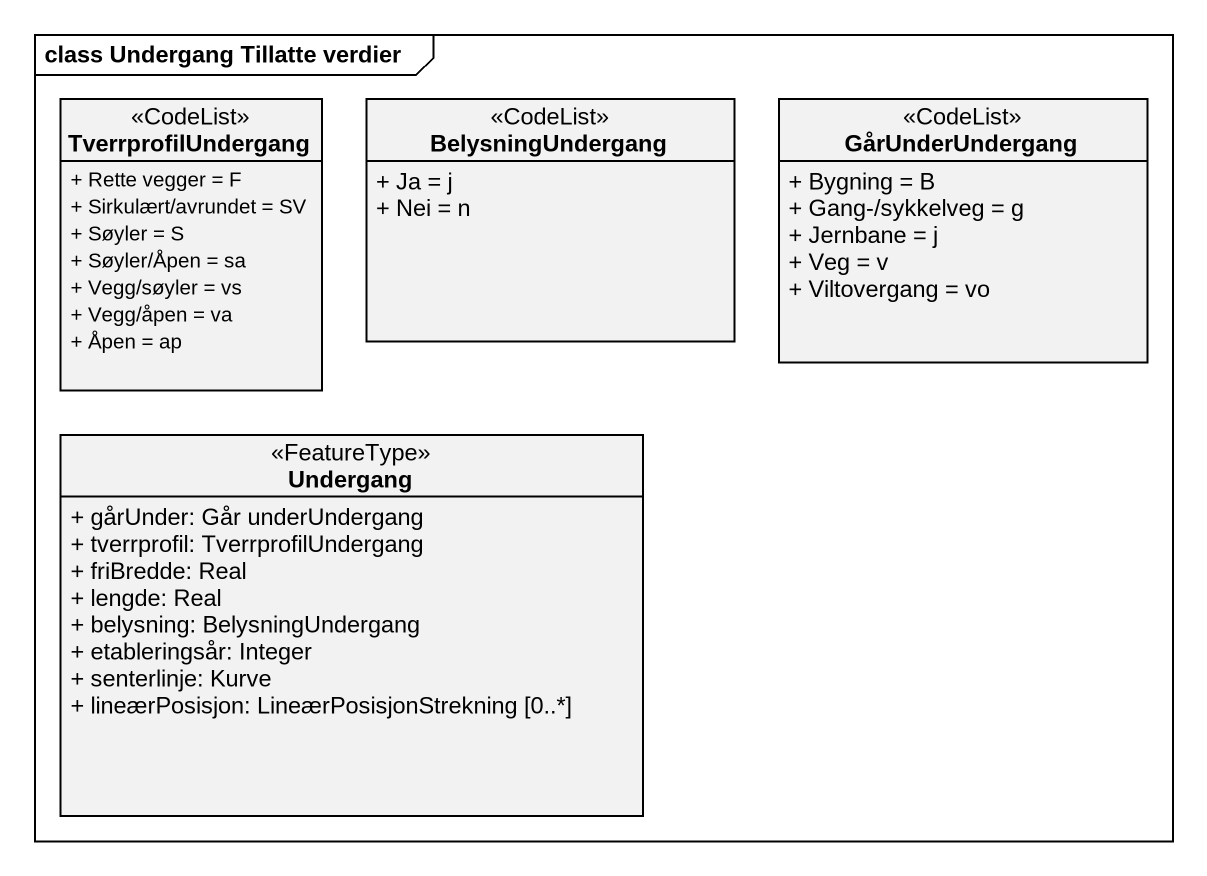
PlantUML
@startuml
mainframe class Undergang Tillatte verdier
hide circle
hide empty members
skinparam classAttributeIconSize 0
class TverrprofilUndergang <<CodeList>> {
  + Rette vegger = F
  + Sirkulært/avrundet = SV
  + Søyler = S
  + Søyler/Åpen = sa
  + Vegg/søyler = vs
  + Vegg/åpen = va
  + Åpen = ap
}
class BelysningUndergang <<CodeList>> {
  + Ja = j
  + Nei = n
}
class GårUnderUndergang <<CodeList>> {
  + Bygning = B
  + Gang-/sykkelveg = g
  + Jernbane = j
  + Veg = v
  + Viltovergang = vo
}
class Undergang <<FeatureType>> {
  + gårUnder: Går underUndergang
  + tverrprofil: TverrprofilUndergang
  + friBredde: Real
  + lengde: Real
  + belysning: BelysningUndergang
  + etableringsår: Integer
  + senterlinje: Kurve
  + lineærPosisjon: LineærPosisjonStrekning [0..*]
}
@enduml
